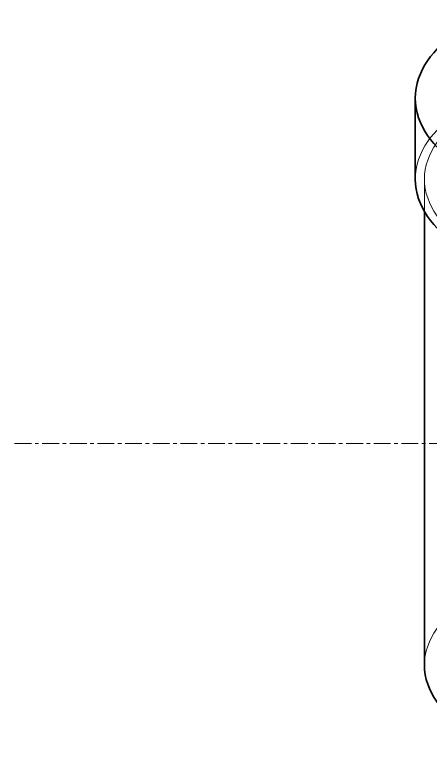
# Model space of a CAD drawing. Header units: millimetres. Extents: x 10 to 410, y 10 to 287.
# Drawn here: x 214 to 231.3, y 210.45 to 240.85 of the extents above; entities that cross this region are included whole.
import ezdxf

# ---------------------------------------------------------------- set-up
doc = ezdxf.new("R2010")
doc.units = ezdxf.units.MM
doc.linetypes.add('CENTER', pattern=[1.15, 0.7, -0.15, 0.15, -0.15])
doc.linetypes.add('DASHED', pattern=[0.75, 0.5, -0.25])
for name, color, linetype, lineweight in [('CENTER', 4, 'CENTER', 13), ('HIDDEN', 8, 'DASHED', 18), ('VISIBLE', 7, 'CONTINUOUS', 35)]:
    doc.layers.add(name, color=color, linetype=linetype, lineweight=lineweight)

msp = doc.modelspace()

# ---------------------------------------------------------------- linework, layer by layer
at = {"layer": 'CENTER'}
msp.add_line((214, 223), (404, 223), dxfattribs=at)
at = {"layer": 'HIDDEN'}
for points in [[(233.614, 237.477), (233.428, 237.383), (233.244, 237.286), (233.062, 237.184), (232.883, 237.078), (232.706, 236.967), (232.533, 236.852), (232.363, 236.731), (232.197, 236.606), (232.035, 236.475), (231.878, 236.338), (231.727, 236.195), (231.581, 236.046), (231.443, 235.891), (231.312, 235.729), (231.189, 235.56), (231.077, 235.385), (230.976, 235.203), (230.887, 235.015), (230.811, 234.821), (230.751, 234.622), (230.707, 234.418), (230.68, 234.212), (230.671, 234.004)], [(233.887, 237.343), (233.708, 237.253), (233.531, 237.16), (233.356, 237.062), (233.184, 236.96), (233.014, 236.853), (232.848, 236.742), (232.684, 236.627), (232.525, 236.506), (232.369, 236.38), (232.218, 236.248), (232.072, 236.111), (231.933, 235.968), (231.799, 235.818), (231.673, 235.663), (231.556, 235.501), (231.448, 235.332), (231.35, 235.157), (231.265, 234.976), (231.192, 234.789), (231.135, 234.598), (231.092, 234.402), (231.066, 234.204), (231.058, 234.004)], [(231.058, 234.004), (231.066, 233.804), (231.092, 233.605), (231.134, 233.41), (231.192, 233.218), (231.265, 233.031), (231.35, 232.85), (231.447, 232.676), (231.555, 232.507), (231.673, 232.345), (231.799, 232.189), (231.932, 232.04), (232.072, 231.897), (232.218, 231.76), (232.369, 231.628), (232.524, 231.502), (232.684, 231.381), (232.847, 231.265), (233.013, 231.154), (233.183, 231.048), (233.355, 230.946), (233.53, 230.848), (233.707, 230.755), (233.886, 230.665)], [(231.058, 234.004), (231.058, 233.945), (231.058, 233.886), (231.058, 233.828), (231.058, 233.769), (231.058, 233.71), (231.058, 233.652), (231.058, 233.593), (231.058, 233.534), (231.058, 233.476), (231.058, 233.417), (231.058, 233.358), (231.058, 233.3), (231.058, 233.241), (231.058, 233.183), (231.058, 233.124), (231.058, 233.065), (231.058, 233.007), (231.058, 232.948), (231.058, 232.889), (231.058, 232.831), (231.058, 232.772), (231.058, 232.713), (231.058, 232.655)], [(233.887, 217.126), (233.708, 217.037), (233.531, 216.943), (233.356, 216.845), (233.184, 216.743), (233.014, 216.637), (232.848, 216.526), (232.684, 216.41), (232.525, 216.289), (232.369, 216.163), (232.218, 216.031), (232.072, 215.894), (231.933, 215.751), (231.799, 215.602), (231.673, 215.446), (231.556, 215.284), (231.448, 215.115), (231.35, 214.94), (231.265, 214.759), (231.192, 214.573), (231.135, 214.381), (231.092, 214.185), (231.066, 213.987), (231.058, 213.787)]]:
    msp.add_lwpolyline(points, dxfattribs=at)
at = {"layer": 'VISIBLE'}
for points in [[(233.614, 240.846), (233.428, 240.753), (233.244, 240.655), (233.062, 240.554), (232.883, 240.447), (232.706, 240.337), (232.533, 240.221), (232.363, 240.101), (232.197, 239.975), (232.035, 239.844), (231.878, 239.707), (231.727, 239.565), (231.581, 239.416), (231.443, 239.26), (231.312, 239.098), (231.189, 238.93), (231.077, 238.755), (230.976, 238.573), (230.887, 238.384), (230.811, 238.19), (230.751, 237.991), (230.707, 237.788), (230.68, 237.581), (230.671, 237.373)], [(230.671, 237.373), (230.68, 237.165), (230.707, 236.959), (230.751, 236.755), (230.811, 236.556), (230.887, 236.362), (230.976, 236.174), (231.077, 235.992), (231.189, 235.817), (231.311, 235.648), (231.442, 235.486), (231.581, 235.331), (231.726, 235.182), (231.878, 235.039), (232.035, 234.903), (232.196, 234.771), (232.362, 234.646), (232.532, 234.525), (232.705, 234.41), (232.882, 234.299), (233.061, 234.193), (233.242, 234.092), (233.426, 233.994), (233.612, 233.901)], [(230.671, 237.373), (230.671, 237.227), (230.671, 237.08), (230.671, 236.934), (230.671, 236.787), (230.671, 236.641), (230.671, 236.494), (230.671, 236.348), (230.671, 236.201), (230.671, 236.055), (230.671, 235.908), (230.671, 235.762), (230.671, 235.615), (230.671, 235.469), (230.671, 235.322), (230.671, 235.176), (230.671, 235.029), (230.671, 234.883), (230.671, 234.736), (230.671, 234.59), (230.671, 234.443), (230.671, 234.297), (230.671, 234.15), (230.671, 234.004)], [(230.671, 234.004), (230.68, 233.796), (230.707, 233.589), (230.751, 233.386), (230.811, 233.187), (230.887, 232.993), (230.976, 232.804), (231.077, 232.623), (231.189, 232.447), (231.311, 232.279), (231.442, 232.117), (231.581, 231.962), (231.726, 231.813), (231.878, 231.67), (232.035, 231.533), (232.196, 231.402), (232.362, 231.276), (232.532, 231.156), (232.705, 231.04), (232.882, 230.93), (233.061, 230.824), (233.242, 230.722), (233.426, 230.625), (233.612, 230.531)], [(231.058, 232.655), (231.058, 231.834), (231.058, 231.014), (231.058, 230.194), (231.058, 229.373), (231.058, 228.553), (231.058, 227.733), (231.058, 226.912), (231.058, 226.092), (231.058, 225.272), (231.058, 224.451), (231.058, 223.631), (231.058, 222.811), (231.058, 221.99), (231.058, 221.17), (231.058, 220.35), (231.058, 219.529), (231.058, 218.709), (231.058, 217.889), (231.058, 217.068), (231.058, 216.248), (231.058, 215.428), (231.058, 214.607), (231.058, 213.787)], [(231.058, 213.787), (231.066, 213.587), (231.092, 213.388), (231.134, 213.193), (231.192, 213.001), (231.265, 212.815), (231.35, 212.634), (231.447, 212.459), (231.555, 212.29), (231.673, 212.128), (231.799, 211.973), (231.932, 211.823), (232.072, 211.68), (232.218, 211.543), (232.369, 211.411), (232.524, 211.285), (232.684, 211.164), (232.847, 211.049), (233.013, 210.938), (233.183, 210.831), (233.355, 210.729), (233.53, 210.632), (233.707, 210.538), (233.886, 210.448)]]:
    msp.add_lwpolyline(points, dxfattribs=at)

doc.saveas('drawing.dxf')
